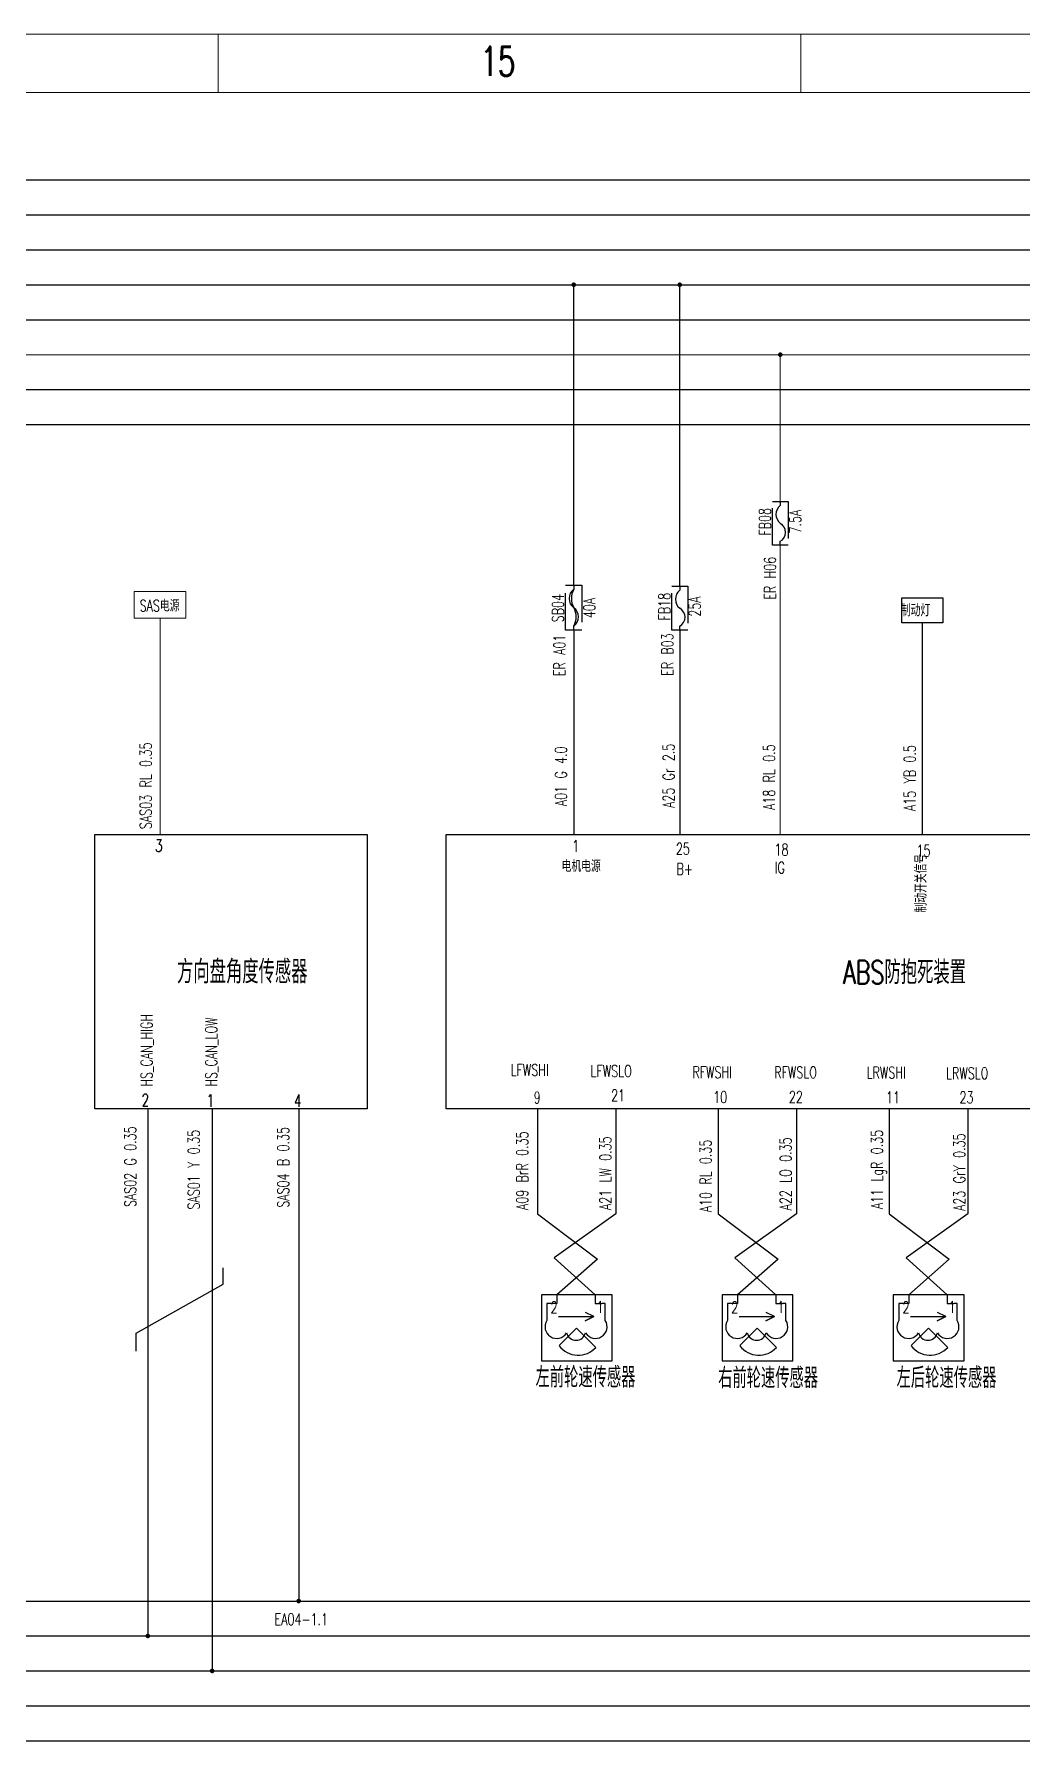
# Model space of a CAD drawing. Header units: millimetres. Extents: x 944 to 3046, y -306 to 288.
# Drawn here: x 2314 to 2483.5, y -4.5 to 288.4 of the extents above; entities that cross this region are included whole.
import ezdxf
from ezdxf.enums import TextEntityAlignment as Align

# ---------------------------------------------------------------- set-up
doc = ezdxf.new("R2010")
doc.units = ezdxf.units.MM
for name, pattern in [('CENTER', [50.8, 31.75, -6.35, 6.35, -6.35]), ('DASHED', [19.05, 12.7, -6.35]), ('DASHED2', [0.375, 0.25, -0.125]), ('HIDDEN', [9.525, 6.35, -3.175])]:
    doc.linetypes.add(name, pattern=pattern)
for name, color, linetype, lineweight in [('0Filament', 7, 'Continuous', 20), ('IG电', 30, 'Continuous', 20), ('细实线', 7, 'Continuous', 15)]:
    doc.layers.add(name, color=color, linetype=linetype, lineweight=lineweight)
for name, color, linetype in [('1CENTER', 1, 'CENTER'), ('310V高压电源', 221, 'Continuous'), ('3DASHED', 3, 'DASHED'), ('ACC电源', 20, 'Continuous'), ('BCM', 7, 'Continuous'), ('other layer', 7, 'Continuous'), ('低速CAN低', 21, 'Continuous'), ('地线', 2, 'Continuous'), ('快充电源', 230, 'Continuous'), ('慢充电源', 200, 'Continuous'), ('文字层', 7, 'Continuous'), ('电器件', 4, 'Continuous'), ('电池电', 10, 'Continuous'), ('线路连接层', 7, 'Continuous')]:
    doc.layers.add(name, color=color, linetype=linetype)
doc.layers.add('低速CAN高', color=7, linetype='Continuous', true_color=0x9c6471)
doc.layers.add('背光电源', color=5, linetype='Continuous', plot=False)
doc.layers.add('高速CAN高', color=23, linetype='Continuous', plot=False)
doc.layers.add('高速CAN低', color=7, linetype='Continuous', true_color=0xffa500, plot=False)
doc.styles.add('HZ', font='txt.shx', dxfattribs={"width": 0.7, "height": 2})
doc.styles.add('HZ-3.0', font='txt.shx', dxfattribs={"width": 0.7, "height": 3.5, "bigfont": 'hztxt.shx'})
doc.styles.add('hztxt', font='txt.shx', dxfattribs={"width": 0.7, "bigfont": 'hztxt.shx'})

# ---------------------------------------------------------------- blocks, each defined once
blk = doc.blocks.new('FUSE')
at = {"layer": 'other layer', "color": 1}
for p, q in [((0, 7.53), (0, 6.85)), ((0, 0), (0, 0.68))]:
    blk.add_line(p, q, dxfattribs=at)
at = {"layer": 'other layer', "color": 1, "linetype": 'HIDDEN'}
blk.add_lwpolyline([(-1.36, 7.53), (1.36, 7.53), (1.36, 0), (-1.36, 0)], close=True, dxfattribs=at)
at = {"layer": 'other layer', "color": 1}
for centre, radius, start, end in [((1.24, 5.31), 1.98, 128.8945, 231.1055), ((-0.84, 2.22), 1.75, 298.4847, 61.5153)]:
    blk.add_arc(centre, radius, start, end, dxfattribs=at)
at = {"layer": 'other layer', "linetype": 'DASHED2', "style": 'HZ', "width": 0.7}
for tag, p in [('FUSE', (-1.64, 4.03)), ('电流', (3.57, 4.06))]:
    blk.add_attdef(tag, text='', height=2, rotation=90, dxfattribs=at).set_placement(p, align=Align.CENTER)
blk = doc.blocks.new('FUSE JCASE')
at = {"layer": 'other layer', "color": 1}
for p, q in [((0, 9.59), (0, 8.89)), ((0, 1.87), (0, 2.57))]:
    blk.add_line(p, q, dxfattribs=at)
at = {"layer": 'other layer', "color": 1, "linetype": 'HIDDEN'}
blk.add_lwpolyline([(-1.4, 9.59), (1.4, 9.59), (1.4, 1.87), (-1.4, 1.87)], close=True, dxfattribs=at)
at = {"layer": 'other layer', "color": 1}
for centre, radius, start, end in [((1.14, 7.31), 1.95, 125.769, 234.231), ((2.81, 7.31), 3.22, 150.5663, 209.4337), ((-1.13, 4.15), 1.94, 305.5187, 54.4813), ((-2.8, 4.15), 3.22, 330.5787, 29.4705)]:
    blk.add_arc(centre, radius, start, end, dxfattribs=at)
at = {"layer": 'other layer', "linetype": 'DASHED2', "style": 'HZ', "width": 0.7}
for tag, p in [('FUSE', (-1.73, 5.66)), ('10A', (3.68, 5.68))]:
    blk.add_attdef(tag, text='', height=2, rotation=90, dxfattribs=at).set_placement(p, align=Align.CENTER)

msp = doc.modelspace()

# ---------------------------------------------------------------- hatches: boundary and pattern name
at = {"layer": '0Filament', "ltscale": 0.1}
for points in [[(2406.22, 245.38, 1), (2407.02, 245.38, 1)], [(2424.41, 245.38, 1), (2425.21, 245.38, 1)], [(2441.66, 233.38, 1), (2442.46, 233.38, 1)], [(2359.02, 19.52, 1), (2359.82, 19.52, 1)], [(2333.14, 13.52, 1), (2333.93, 13.52, 1)], [(2344.17, 7.52, 1), (2344.97, 7.52, 1)]]:
    msp.add_hatch(color=0, dxfattribs=at).paths.add_polyline_path(points)

# ---------------------------------------------------------------- linework, layer by layer
msp.add_line((2466.44, 151.03), (2466.44, 187.37))
for points in [[(2462.93, 191.63), (2469.95, 191.63), (2469.95, 187.37), (2462.93, 187.37)], [(2384.73, 151.03), (2548.14, 151.03), (2548.14, 103.95), (2384.73, 103.95)]]:
    msp.add_lwpolyline(points, close=True)
at = {"layer": '0Filament', "color": 7}
msp.add_line((943.61, 288.38), (3045.61, 288.38), dxfattribs=at)
at = {"layer": '0Filament'}
for p, q in [((2345.61, 278.38), (2345.61, 288.38)), ((2445.61, 278.38), (2445.61, 288.38))]:
    msp.add_line(p, q, dxfattribs=at)
at = {"layer": '0Filament', "color": 2}
msp.add_line((953.61, 278.38), (3035.61, 278.38), dxfattribs=at)
at = {"layer": '310V高压电源'}
msp.add_line((1026.59, 251.38), (3003.68, 251.38), dxfattribs=at)
at = {"layer": 'ACC电源'}
msp.add_line((1026.59, 239.38), (3003.68, 239.38), dxfattribs=at)
at = {"layer": 'BCM', "color": 3, "lineweight": -3}
for p, q in [((2346.45, 73.91), (2346.45, 76.68)), ((2331.56, 65.5), (2346.45, 73.91)), ((2331.56, 62.4), (2331.56, 65.5))]:
    msp.add_line(p, q, dxfattribs=at)
at = {"layer": 'IG电'}
for p, q in [((1026.59, 233.38), (3003.68, 233.38)), ((2442.06, 208.2), (2442.06, 233.38)), ((2442.06, 200.67), (2442.06, 151.03)), ((2335.64, 151.03), (2335.64, 188.16))]:
    msp.add_line(p, q, dxfattribs=at)
msp.add_lwpolyline([(2331.22, 192.72), (2340.06, 192.72), (2340.06, 188.16), (2331.22, 188.16)], close=True, dxfattribs=at)
at = {"layer": '低速CAN低'}
msp.add_line((1026.59, -4.48), (3003.68, -4.48), dxfattribs=at)
at = {"layer": '低速CAN高'}
msp.add_line((1026.59, 1.52), (3003.68, 1.52), dxfattribs=at)
at = {"layer": '地线'}
for p, q in [((1026.59, 221.38), (3003.68, 221.38)), ((2359.42, 103.95), (2359.42, 19.52)), ((1026.59, 19.52), (3003.68, 19.52))]:
    msp.add_line(p, q, dxfattribs=at)
msp.add_lwpolyline([(2324.46, 151.03), (2371.18, 151.03), (2371.18, 103.95), (2324.46, 103.95)], close=True, dxfattribs=at)
at = {"layer": '快充电源'}
msp.add_line((1026.59, 263.38), (3003.68, 263.38), dxfattribs=at)
at = {"layer": '慢充电源'}
msp.add_line((1026.59, 257.38), (3003.68, 257.38), dxfattribs=at)
at = {"layer": '电器件', "color": 140, "lineweight": 25}
for p, q in [((2401.99, 70.56), (2401.99, 67.65)), ((2403.71, 70.56), (2401.99, 70.56)), ((2410.3, 70.56), (2411.44, 70.56)), ((2412.03, 70.56), (2411.44, 70.56)), ((2412.03, 67.65), (2412.03, 70.56)), ((2432.99, 70.56), (2432.99, 67.65)), ((2434.71, 70.56), (2432.99, 70.56)), ((2441.29, 70.56), (2442.44, 70.56)), ((2443.03, 70.56), (2442.44, 70.56)), ((2443.03, 67.65), (2443.03, 70.56)), ((2462.38, 70.56), (2462.38, 67.65)), ((2464.09, 70.56), (2462.38, 70.56)), ((2470.68, 70.56), (2471.83, 70.56)), ((2472.42, 70.56), (2471.83, 70.56)), ((2472.42, 67.65), (2472.42, 70.56)), ((2404.02, 68.34), (2410.07, 68.34)), ((2410.07, 68.34), (2408.56, 67.57)), ((2408.56, 67.57), (2410.07, 68.34)), ((2410.07, 68.34), (2408.62, 69.04)), ((2435.02, 68.34), (2441.07, 68.34)), ((2441.07, 68.34), (2439.56, 67.57)), ((2439.56, 67.57), (2441.07, 68.34)), ((2441.07, 68.34), (2439.62, 69.04)), ((2464.41, 68.34), (2470.46, 68.34)), ((2470.46, 68.34), (2468.95, 67.57)), ((2468.95, 67.57), (2470.46, 68.34)), ((2470.46, 68.34), (2469.01, 69.04))]:
    msp.add_line(p, q, dxfattribs=at)
at = {"layer": '电器件', "color": 140}
for p, q in [((2403.71, 72.08), (2403.71, 70.56)), ((2410.3, 72.08), (2410.3, 70.56)), ((2434.71, 72.08), (2434.71, 70.56)), ((2441.29, 72.08), (2441.29, 70.56)), ((2464.09, 72.08), (2464.09, 70.56)), ((2470.68, 72.08), (2470.68, 70.56)), ((2404.12, 63.34), (2407.1, 66.35)), ((2407.1, 66.35), (2410.41, 63.04)), ((2435.12, 63.34), (2438.1, 66.35)), ((2438.1, 66.35), (2441.41, 63.04)), ((2464.5, 63.34), (2467.49, 66.35)), ((2467.49, 66.35), (2470.8, 63.04))]:
    msp.add_line(p, q, dxfattribs=at)
for points in [[(2401.06, 60.76), (2413.23, 60.76), (2413.23, 72.08), (2401.06, 72.08)], [(2432.06, 60.76), (2444.23, 60.76), (2444.23, 72.08), (2432.06, 72.08)]]:
    msp.add_lwpolyline(points, close=True, dxfattribs=at)
for points in [[(2464.67, 72.08), (2461.45, 72.08), (2461.45, 60.76), (2473.62, 60.76), (2473.62, 72.08), (2470.11, 72.08)], [(2470.11, 72.08), (2464.67, 72.08)]]:
    msp.add_lwpolyline(points, dxfattribs=at)
at = {"layer": '电器件', "color": 140, "lineweight": -3}
msp.add_lwpolyline([(2470.11, 72.08), (2464.67, 72.08)], dxfattribs=at)
at = {"layer": '电器件', "color": 140, "lineweight": 25}
for centre, radius, start, end in [((2403.69, 66.58), 2, 147.844, 327.844), ((2410.34, 66.58), 2, 212.156, 32.156), ((2434.69, 66.58), 2, 147.844, 327.844), ((2441.34, 66.58), 2, 212.156, 32.156), ((2464.08, 66.58), 2, 147.844, 327.844), ((2470.72, 66.58), 2, 212.156, 32.156), ((2407.39, 65.8), 4.1, 217.0307, 317.5532), ((2438.39, 65.8), 4.1, 217.0307, 317.5532), ((2467.77, 65.8), 4.1, 217.0307, 317.5532)]:
    msp.add_arc(centre, radius, start, end, dxfattribs=at)
at = {"layer": '电器件', "color": 140}
for centre in [(2407.01, 65.93), (2438.01, 65.93), (2467.4, 65.93)]:
    msp.add_arc(centre, 1.68, 194.3687, 345.6313, dxfattribs=at)
at = {"layer": '电池电'}
for p, q in [((1026.59, 245.38), (3003.68, 245.38)), ((2406.62, 193.83), (2406.62, 245.38)), ((2424.81, 193.63), (2424.81, 245.38)), ((2406.62, 186.1), (2406.62, 151.03)), ((2424.81, 186.1), (2424.81, 151.03))]:
    msp.add_line(p, q, dxfattribs=at)
at = {"layer": '线路连接层', "lineweight": 25}
for p, q in [((2400.37, 103.95), (2400.37, 85.93)), ((2413.83, 103.95), (2413.83, 85.93)), ((2431.37, 103.95), (2431.37, 85.93)), ((2444.83, 103.95), (2444.83, 85.93)), ((2460.76, 103.95), (2460.76, 85.93)), ((2474.22, 103.95), (2474.22, 85.93)), ((2400.37, 85.93), (2410.68, 78.19)), ((2413.83, 85.93), (2403.28, 78.42)), ((2431.37, 85.93), (2441.68, 78.19)), ((2444.83, 85.93), (2434.28, 78.42)), ((2460.76, 85.93), (2471.06, 78.19)), ((2474.22, 85.93), (2463.66, 78.42)), ((2403.28, 78.42), (2410.3, 72.08)), ((2410.68, 78.19), (2403.71, 72.08)), ((2434.28, 78.42), (2441.29, 72.08)), ((2441.68, 78.19), (2434.71, 72.08)), ((2463.66, 78.42), (2470.68, 72.08)), ((2471.06, 78.19), (2464.09, 72.08))]:
    msp.add_line(p, q, dxfattribs=at)
at = {"layer": '背光电源'}
msp.add_line((1026.59, 227.38), (3003.68, 227.38), dxfattribs=at)
at = {"layer": '高速CAN低'}
for p, q in [((2344.57, 103.95), (2344.57, 7.52)), ((1026.59, 7.52), (3003.68, 7.52))]:
    msp.add_line(p, q, dxfattribs=at)
at = {"layer": '高速CAN高'}
for p, q in [((2333.53, 103.95), (2333.53, 13.52)), ((1026.59, 13.52), (3003.68, 13.52))]:
    msp.add_line(p, q, dxfattribs=at)

# ---------------------------------------------------------------- block references
at = {"layer": '1CENTER', "color": 1}
ref = msp.add_blockref('FUSE', (2442.06, 200.67), dxfattribs=at)
ref.add_attrib('10A', '7.5A', dxfattribs={"layer": 'other layer', "linetype": 'DASHED2', "height": 2, "rotation": 90, "style": 'HZ', "width": 0.7}).set_placement((2445.63, 204.73), align=Align.CENTER)
ref.add_attrib('FUSE', 'FB08', dxfattribs={"layer": 'other layer', "linetype": 'DASHED2', "height": 2, "rotation": 90, "style": 'HZ', "width": 0.7}).set_placement((2440.42, 204.7), align=Align.CENTER)
msp.add_blockref('FUSE JCASE', (2406.62, 184.23), dxfattribs=at).add_auto_attribs({'FUSE': 'SB04', '10A': '40A'})
ref = msp.add_blockref('FUSE', (2424.81, 186.1), dxfattribs=at)
ref.add_attrib('10A', '25A', dxfattribs={"layer": 'other layer', "linetype": 'DASHED2', "height": 2, "rotation": 90, "style": 'HZ', "width": 0.7}).set_placement((2428.38, 190.16), align=Align.CENTER)
ref.add_attrib('FUSE', 'FB18', dxfattribs={"layer": 'other layer', "linetype": 'DASHED2', "height": 2, "rotation": 90, "style": 'HZ', "width": 0.7}).set_placement((2423.18, 190.13), align=Align.CENTER)

# ---------------------------------------------------------------- texts
at = {"ltscale": 2, "insert": (2467.8, 190.57), "char_height": 2.1, "width": 12.6965, "attachment_point": 3, "style": 'hztxt'}
msp.add_mtext('制动灯', dxfattribs=at)
at = {"layer": '0Filament', "style": 'HZ', "width": 0.7}
msp.add_text('15', height=5, dxfattribs=at).set_placement((2390.6, 281.22))
at = {"layer": '3DASHED', "char_height": 2, "attachment_point": 1, "rotation": 90, "style": 'HZ-3.0'}
for s, insert in [('ER H06', (2439.29, 191.33)), ('ER A01', (2403.17, 178.2)), ('ER B03', (2421.7, 178.26)), ('SAS03 RL 0.35', (2332.19, 151.97)), ('A01 G 4.0', (2403.42, 155.91)), ('A25 Gr 2.5', (2421.91, 155.6)), ('A18 RL 0.5', (2439.14, 155.25)), ('A15 YB 0.5', (2463.28, 155.06)), ('SAS02 G 0.35', (2329.53, 87.12)), ('SAS01 Y 0.35', (2340.42, 86.7)), ('SAS04 B 0.35 ', (2355.77, 87.01)), ('A09 BrR 0.35', (2396.77, 86.61)), ('A11 LgR 0.35', (2457.66, 86.76)), ('A21 LW 0.35', (2411.06, 86.6)), ('A10 RL 0.35', (2428.26, 86.23)), ('A22 LO 0.35', (2441.97, 86.55)), ('A23 GrY 0.35', (2471.78, 86.45))]:
    msp.add_mtext(s, dxfattribs=dict(at, insert=insert))
at = {"layer": '3DASHED', "insert": (2355.28, 17.4), "char_height": 2, "attachment_point": 1, "style": 'HZ-3.0'}
msp.add_mtext('EA04-1.1 ', dxfattribs=at)
at = {"layer": 'IG电', "insert": (2332.13, 191.31), "char_height": 2, "attachment_point": 1, "style": 'HZ-3.0'}
msp.add_mtext('SAS电源', dxfattribs=at)
at = {"layer": '文字层', "ltscale": 2, "char_height": 2.1, "width": 3.4662, "attachment_point": 3, "style": 'hztxt'}
for s, insert in [('3', (2336.05, 150.19)), ('2', (2333.75, 106.52)), ('1', (2344.89, 106.42)), ('4', (2359.86, 106.43))]:
    msp.add_mtext(s, dxfattribs=dict(at, insert=insert))
at = {"layer": '文字层', "attachment_point": 1, "style": 'HZ-3.0'}
for s, insert, char_height, width in [('1', (2406.35, 150.07), 2, 3.7602), ('25', (2424.15, 149.6), 2, 3.7602), ('18', (2441.07, 149.42), 2, 3.7602), ('15', (2465.44, 149.26), 2, 3.7602), ('方向盘角度传感器', (2338.54, 129.49), 4, 24.3074), ('ABS防抱死装置', (2452.85, 129.4), 4, 24.3074), ('9', (2399.75, 106.91), 2, 3.7602), ('21', (2413.03, 107.27), 2, 3.7602), ('10', (2430.55, 106.98), 2, 3.7602), ('22', (2443.54, 107.02), 2, 3.7602), ('11', (2460.22, 106.95), 2, 3.7602), ('23', (2472.81, 106.93), 2, 3.7602)]:
    msp.add_mtext(s, dxfattribs=dict(at, insert=insert, char_height=char_height, width=width))
at = {"layer": '文字层', "char_height": 2, "width": 15.2806, "attachment_point": 1, "rotation": 90, "line_spacing_factor": 0.75, "style": 'HZ-3.0'}
for s, insert in [('HS_CAN_HIGH', (2332.32, 107.77)), ('HS_CAN_LOW', (2343.42, 107.77))]:
    msp.add_mtext(s, dxfattribs=dict(at, insert=insert))
at = {"layer": '文字层', "lineweight": 25, "char_height": 3.5, "attachment_point": 7, "line_spacing_factor": 0.75, "style": 'HZ-3.0'}
for s, insert, width in [(' 左前轮速传感器', (2397.88, 56.15), 19.5702), (' 右前轮速传感器', (2429.21, 56.04), 24.7099), ('左后轮速传感器', (2462.01, 56.06), 24.7099)]:
    msp.add_mtext(s, dxfattribs=dict(at, insert=insert, width=width))
at = {"layer": '电器件', "color": 140, "lineweight": 25, "char_height": 2, "width": 0.7269, "attachment_point": 7, "line_spacing_factor": 0.75, "style": 'HZ-3.0'}
for s, insert in [('2', (2402.64, 68.89)), ('1', (2410.56, 68.96)), ('2', (2433.64, 68.89)), ('1', (2441.56, 68.96)), ('2', (2463.02, 68.89)), ('1', (2470.94, 68.96))]:
    msp.add_mtext(s, dxfattribs=dict(at, insert=insert))
at = {"layer": '细实线', "char_height": 2, "attachment_point": 1, "style": 'HZ-3.0'}
for s, insert in [('电机电源', (2404.53, 146.62)), ('B+', (2424.26, 146.13)), ('IG', (2441.11, 146.35)), ('LFWSHI', (2395.79, 111.63)), ('LFWSLO', (2409.5, 111.45)), ('RFWSHI', (2426.98, 111.26)), ('RFWSLO', (2441.03, 111.21)), ('LRWSHI', (2456.87, 111.2)), ('LRWSLO', (2470.5, 111.09))]:
    msp.add_mtext(s, dxfattribs=dict(at, insert=insert))
at = {"layer": '细实线', "insert": (2465.18, 137.66), "char_height": 2, "attachment_point": 1, "rotation": 90, "style": 'HZ-3.0'}
msp.add_mtext('制动开关信号', dxfattribs=at)

doc.saveas('drawing.dxf')
